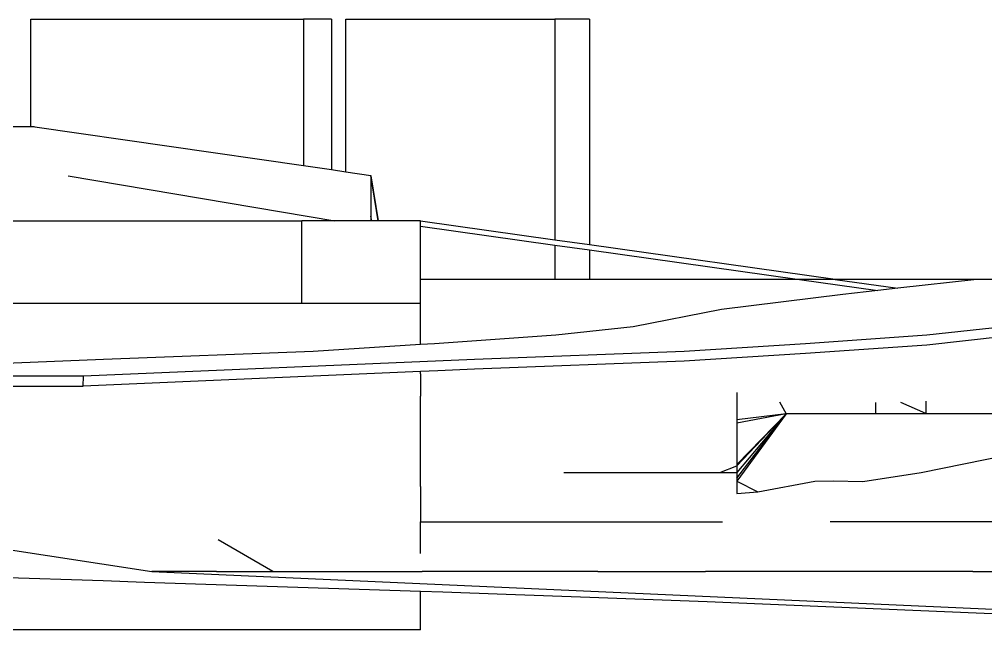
# Model space of a CAD drawing. Extents: x -92 to 92, y -11 to 21.
# Drawn here: x -10.47 to 9.07, y 1.36 to 13.71 of the extents above; entities that cross this region are included whole.
import ezdxf

# ---------------------------------------------------------------- set-up
doc = ezdxf.new("R2010")
doc.units = 0
doc.layers.get('0').update_dxf_attribs({"linetype": 'CONTINUOUS'})
doc.layers.add('SECTIONCUTEDGES', color=7, linetype='CONTINUOUS')

msp = doc.modelspace()

# ---------------------------------------------------------------- linework, layer by layer
for p, q in [((-10.239, 11.542), (-10.239, 13.71)), ((-10.239, 13.71), (-4.729, 13.71)), ((-4.729, 13.71), (-4.729, 10.751)), ((-4.164, 13.71), (-4.729, 13.71)), ((-4.164, 13.71), (-4.164, 10.669)), ((-3.869, 10.626), (-3.869, 13.71)), ((-3.869, 13.71), (0.351, 13.71)), ((0.351, 13.71), (0.351, 9.245)), ((1.057, 13.71), (0.351, 13.71)), ((1.057, 13.71), (1.057, 9.146)), ((-10.707, 11.542), (-10.239, 11.542)), ((-10.239, 11.542), (-10.197, 11.542)), ((-10.197, 11.542), (-10.178, 11.542)), ((-10.197, 11.542), (-10.162, 11.537)), ((-10.178, 11.542), (-10.162, 11.537)), ((-10.162, 11.537), (-4.729, 10.751)), ((-4.729, 10.751), (-4.164, 10.669)), ((-4.164, 10.669), (-3.869, 10.626)), ((-3.869, 10.626), (-3.363, 10.553)), ((-3.363, 10.553), (-3.363, 10.552)), ((-3.217, 9.631), (-3.363, 10.553)), ((-3.363, 10.552), (-3.363, 10.542)), ((-3.217, 9.631), (-3.363, 10.552)), ((-9.487, 10.542), (-4.094, 9.631)), ((-3.363, 10.542), (-3.363, 9.73)), ((-3.363, 10.542), (-3.218, 9.631)), ((-10.137, 9.627), (-11.675, 9.627)), ((-10.014, 9.627), (-10.137, 9.627)), ((-9.034, 9.627), (-10.014, 9.627)), ((-7.469, 9.627), (-9.034, 9.627)), ((-5.803, 9.627), (-7.469, 9.627)), ((-5.699, 9.627), (-5.803, 9.627)), ((-4.763, 9.627), (-5.699, 9.627)), ((-4.763, 9.631), (-4.763, 9.627)), ((-4.73, 9.631), (-4.763, 9.631)), ((-4.763, 7.964), (-4.763, 9.627)), ((-4.347, 9.631), (-4.73, 9.631)), ((-4.192, 9.631), (-4.347, 9.631)), ((-4.094, 9.631), (-4.192, 9.631)), ((-4.022, 9.631), (-4.094, 9.631)), ((-3.879, 9.631), (-4.022, 9.631)), ((-3.405, 9.631), (-3.879, 9.631)), ((-3.363, 9.631), (-3.405, 9.631)), ((-3.363, 9.73), (-3.363, 9.631)), ((-3.345, 9.631), (-3.363, 9.73)), ((-3.345, 9.631), (-3.363, 9.631)), ((-3.218, 9.631), (-3.345, 9.631)), ((-3.217, 9.631), (-3.218, 9.631)), ((-2.363, 9.631), (-3.217, 9.631)), ((-3.217, 9.631), (-3.217, 9.631)), ((-2.363, 9.626), (-2.363, 9.631)), ((0.351, 9.245), (-2.363, 9.626)), ((-2.363, 9.525), (-2.363, 9.626)), ((-2.363, 8.448), (-2.363, 9.525)), ((-2.363, 9.525), (0.351, 9.144)), ((1.057, 9.146), (0.351, 9.245)), ((0.351, 9.144), (0.351, 8.448)), ((0.351, 9.144), (1.057, 9.045)), ((6.019, 8.448), (1.057, 9.146)), ((1.057, 9.045), (1.057, 8.448)), ((1.057, 9.045), (5.3, 8.448)), ((-2.363, 7.964), (-2.363, 8.448)), ((0.351, 8.448), (-2.363, 8.448)), ((1.057, 8.448), (0.351, 8.448)), ((5.3, 8.448), (1.057, 8.448)), ((5.3, 8.448), (6.885, 8.226)), ((6.019, 8.448), (5.3, 8.448)), ((6.019, 8.448), (7.286, 8.27)), ((8.887, 8.448), (6.019, 8.448)), ((8.887, 8.448), (7.286, 8.27)), ((10.033, 8.448), (8.887, 8.448)), ((6.885, 8.226), (6.176, 8.147)), ((7.286, 8.27), (6.885, 8.226)), ((6.176, 8.147), (3.722, 7.843)), ((-4.763, 7.964), (-11.865, 7.964)), ((-2.363, 7.964), (-4.763, 7.964)), ((-2.363, 7.131), (-2.363, 7.964)), ((3.722, 7.843), (1.937, 7.493)), ((1.937, 7.493), (0.376, 7.318)), ((9.437, 7.493), (7.876, 7.318)), ((0.376, 7.318), (-2.078, 7.149)), ((7.876, 7.318), (5.422, 7.149)), ((9.437, 7.293), (7.876, 7.118)), ((-2.363, 7.131), (-4.532, 6.994)), ((-2.078, 7.149), (-2.363, 7.131)), ((5.422, 7.149), (2.968, 6.994)), ((7.876, 7.118), (5.422, 6.949)), ((-4.532, 6.994), (-8.771, 6.832)), ((2.968, 6.994), (-1.271, 6.832)), ((5.422, 6.949), (2.968, 6.794)), ((-8.771, 6.832), (-16.676, 6.49)), ((-1.271, 6.832), (-9.176, 6.49)), ((2.968, 6.794), (-1.271, 6.632)), ((-2.363, 6.585), (-9.18, 6.29)), ((-2.009, 6.6), (-2.363, 6.585)), ((-2.363, 6.542), (-2.363, 6.585)), ((-2.363, 6.542), (-2.363, 6.084)), ((-1.271, 6.632), (-2.009, 6.6)), ((-2.363, 5.542), (-2.363, 6.084)), ((4.032, 6.163), (4.032, 5.607)), ((4.899, 5.976), (5.032, 5.731)), ((6.842, 5.738), (6.842, 5.959)), ((7.852, 5.738), (7.353, 5.959)), ((7.865, 5.738), (7.865, 5.984)), ((5.032, 5.731), (4.032, 4.542)), ((5.032, 5.731), (4.032, 5.607)), ((5.032, 5.731), (4.032, 5.542)), ((4.032, 4.703), (5.032, 5.731)), ((5.032, 5.731), (4.032, 4.678)), ((5.032, 5.731), (4.032, 4.371)), ((4.032, 4.429), (5.032, 5.731)), ((5.032, 5.731), (5.032, 5.738)), ((5.032, 5.738), (5.033, 5.738)), ((5.608, 5.731), (5.032, 5.731)), ((5.033, 5.738), (6.417, 5.738)), ((5.981, 5.731), (5.608, 5.731)), ((6.434, 5.731), (5.981, 5.731)), ((6.417, 5.738), (6.434, 5.738)), ((6.434, 5.738), (6.439, 5.738)), ((6.581, 5.731), (6.434, 5.731)), ((6.439, 5.738), (6.842, 5.738)), ((6.842, 5.731), (6.581, 5.731)), ((6.842, 5.738), (7.852, 5.738)), ((7.763, 5.731), (6.842, 5.731)), ((7.865, 5.731), (7.763, 5.731)), ((7.852, 5.738), (7.865, 5.738)), ((7.865, 5.738), (9.332, 5.738)), ((9.35, 5.731), (7.865, 5.731)), ((-2.363, 5.127), (-2.363, 5.542)), ((4.032, 5.607), (4.032, 5.542)), ((4.032, 5.542), (4.032, 4.703)), ((-2.363, 4.542), (-2.363, 5.127)), ((7.763, 4.542), (9.487, 4.894)), ((4.032, 4.703), (4.032, 4.678)), ((-2.363, 4.259), (-2.363, 4.542)), ((0.533, 4.542), (3.693, 4.542)), ((3.693, 4.542), (4.032, 4.678)), ((3.693, 4.542), (4.032, 4.542)), ((4.032, 4.678), (4.032, 4.542)), ((4.032, 4.542), (4.032, 4.429)), ((6.581, 4.361), (7.763, 4.542)), ((4.032, 4.429), (4.032, 4.371)), ((4.032, 4.371), (4.032, 4.12)), ((4.032, 4.371), (4.46, 4.15)), ((4.46, 4.15), (5.608, 4.371)), ((5.608, 4.371), (5.981, 4.377)), ((5.981, 4.377), (6.581, 4.361)), ((-2.363, 4.259), (-2.363, 3.542)), ((4.032, 4.12), (4.46, 4.15)), ((-2.363, 3.542), (-0.277, 3.542)), ((-2.363, 3.276), (-2.363, 3.542)), ((-0.277, 3.542), (3.743, 3.542)), ((9.243, 3.542), (5.923, 3.542)), ((-12.748, 3.304), (-7.797, 2.542)), ((-5.347, 2.542), (-6.453, 3.181)), ((-2.363, 3.174), (-2.363, 3.276)), ((-2.363, 3.066), (-2.363, 3.174)), ((-2.363, 3.028), (-2.363, 3.066)), ((-2.363, 2.937), (-2.363, 3.028)), ((-2.363, 2.906), (-2.363, 2.937)), ((-6.487, 2.542), (-7.797, 2.542)), ((-7.797, 2.542), (14.443, 1.542)), ((-6.487, 2.542), (-5.347, 2.542)), ((-5.347, 2.542), (-2.327, 2.542)), ((-0.997, 2.542), (-2.327, 2.542)), ((0.713, 2.542), (-0.997, 2.542)), ((1.223, 2.542), (0.713, 2.542)), ((1.223, 2.542), (3.403, 2.542)), ((8.803, 2.542), (3.403, 2.542)), ((8.803, 2.542), (10.753, 2.542)), ((-2.363, 1.364), (-2.363, 2.145)), ((-2.363, 1.364), (-16.905, 1.364))]:
    msp.add_line(p, q)
at = {"layer": 'SECTIONCUTEDGES'}
for p, q in [((-9.176, 6.49), (-16.676, 6.49)), ((-9.18, 6.29), (-9.176, 6.49)), ((-16.68, 6.29), (-9.18, 6.29)), ((-14.778, 2.542), (-8.78, 2.359)), ((-8.78, 2.359), (-7.943, 2.328)), ((-7.943, 2.328), (-2.363, 2.145)), ((-2.363, 2.145), (-1.909, 2.13)), ((-1.909, 2.13), (-0.63, 2.084)), ((-0.63, 2.084), (1.062, 2.022)), ((1.062, 2.022), (3.437, 1.937)), ((3.437, 1.937), (12.637, 1.549))]:
    msp.add_line(p, q, dxfattribs=at)

doc.saveas('drawing.dxf')
